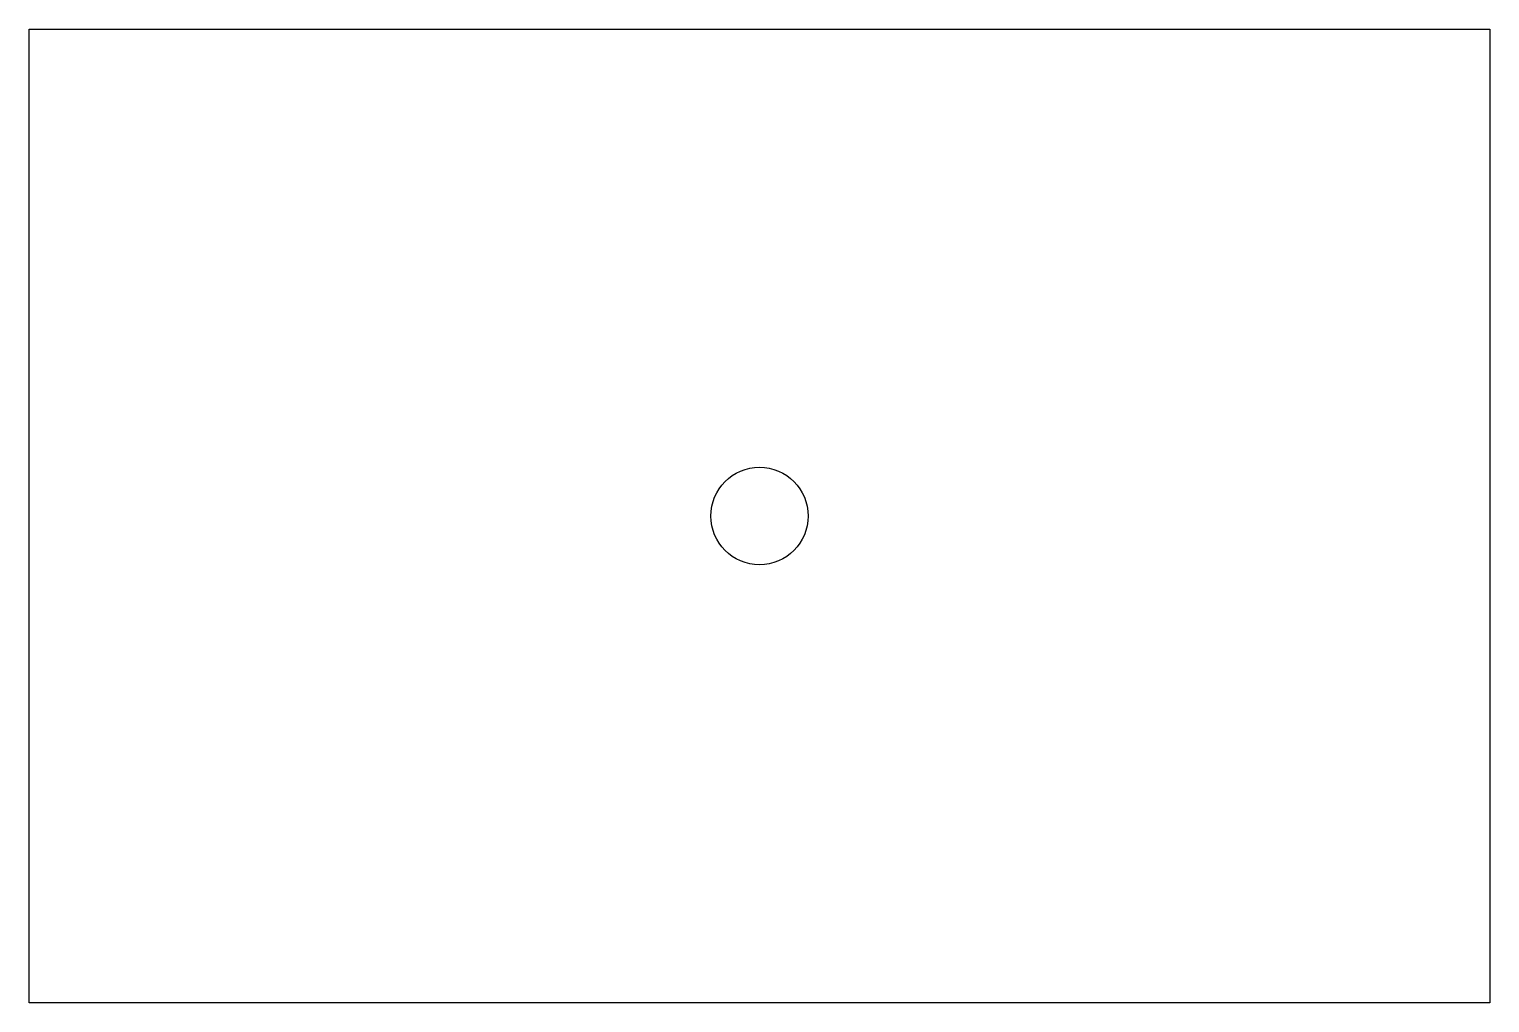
# Model space of a CAD drawing. Header units: millimetres. Extents: x -125 to -95, y 26 to 46.
import ezdxf

# ---------------------------------------------------------------- set-up
doc = ezdxf.new("R2010")
doc.units = ezdxf.units.MM
doc.layers.get('0').update_dxf_attribs({"linetype": 'CONTINUOUS'})

msp = doc.modelspace()

# ---------------------------------------------------------------- linework, layer by layer
msp.add_lwpolyline([(-95, 26), (-125, 26), (-125, 46), (-95, 46)], close=True)
msp.add_circle((-110, 36), 1)

doc.saveas('drawing.dxf')
